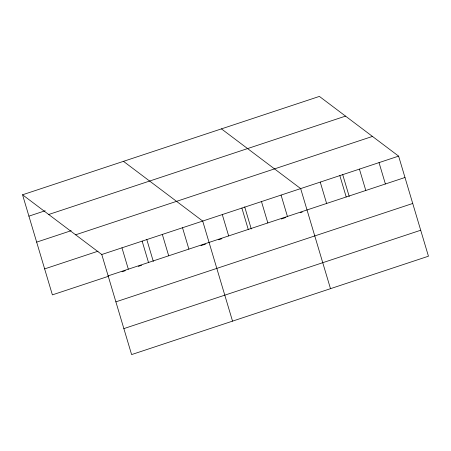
<?xml version="1.0" encoding="UTF-8"?>
<svg xmlns="http://www.w3.org/2000/svg" width="451" height="451" viewBox="0 0 451 451"><rect width="100%" height="100%" fill="white"/><g stroke="black" fill="none" stroke-linecap="round" stroke-linejoin="round"><path stroke-width="0.68" d="M22.55 194.787L319.393 96.413L398.616 156.131L428.45 256.213L131.607 354.587L101.774 254.511L22.55 194.787L52.384 294.869L108.381 276.311M28.915 216.147L45.196 210.752M48.697 214.496L345.534 116.121M36.661 242.125L71.173 230.686M75.633 234.802L372.47 136.422M44.643 268.892L98.036 251.196M101.774 254.511L398.616 156.131M108.144 275.865L404.981 177.491M122.058 271.778L125.31 270.696M138.333 266.383L141.591 265.301M200.983 245.62L205.555 244.104M218.617 239.774L221.881 238.692M281.306 219L285.878 217.483M300.248 212.725L302.204 212.071M115.884 301.849L412.727 203.469M123.867 328.61L420.704 230.235M221.435 128.873L300.659 188.597L330.493 288.679M123.478 161.34L202.702 221.063L232.536 321.14M379.026 162.625L385.391 183.985M359.43 169.119L365.8 190.48M342.642 174.407L349.226 196.489M339.84 175.614L346.21 196.969M320.249 182.103L326.614 203.463M281.069 195.091L287.434 216.446M261.473 201.58L267.843 222.941M244.684 206.874L251.269 228.956M241.883 208.074L248.253 229.435M222.292 214.569L228.657 235.929M182.514 227.749L188.884 249.11M162.332 234.441L168.697 255.802M146.727 239.34L153.312 261.417M142.144 241.133L148.514 262.488M121.962 247.819L128.326 269.179"/></g></svg>
